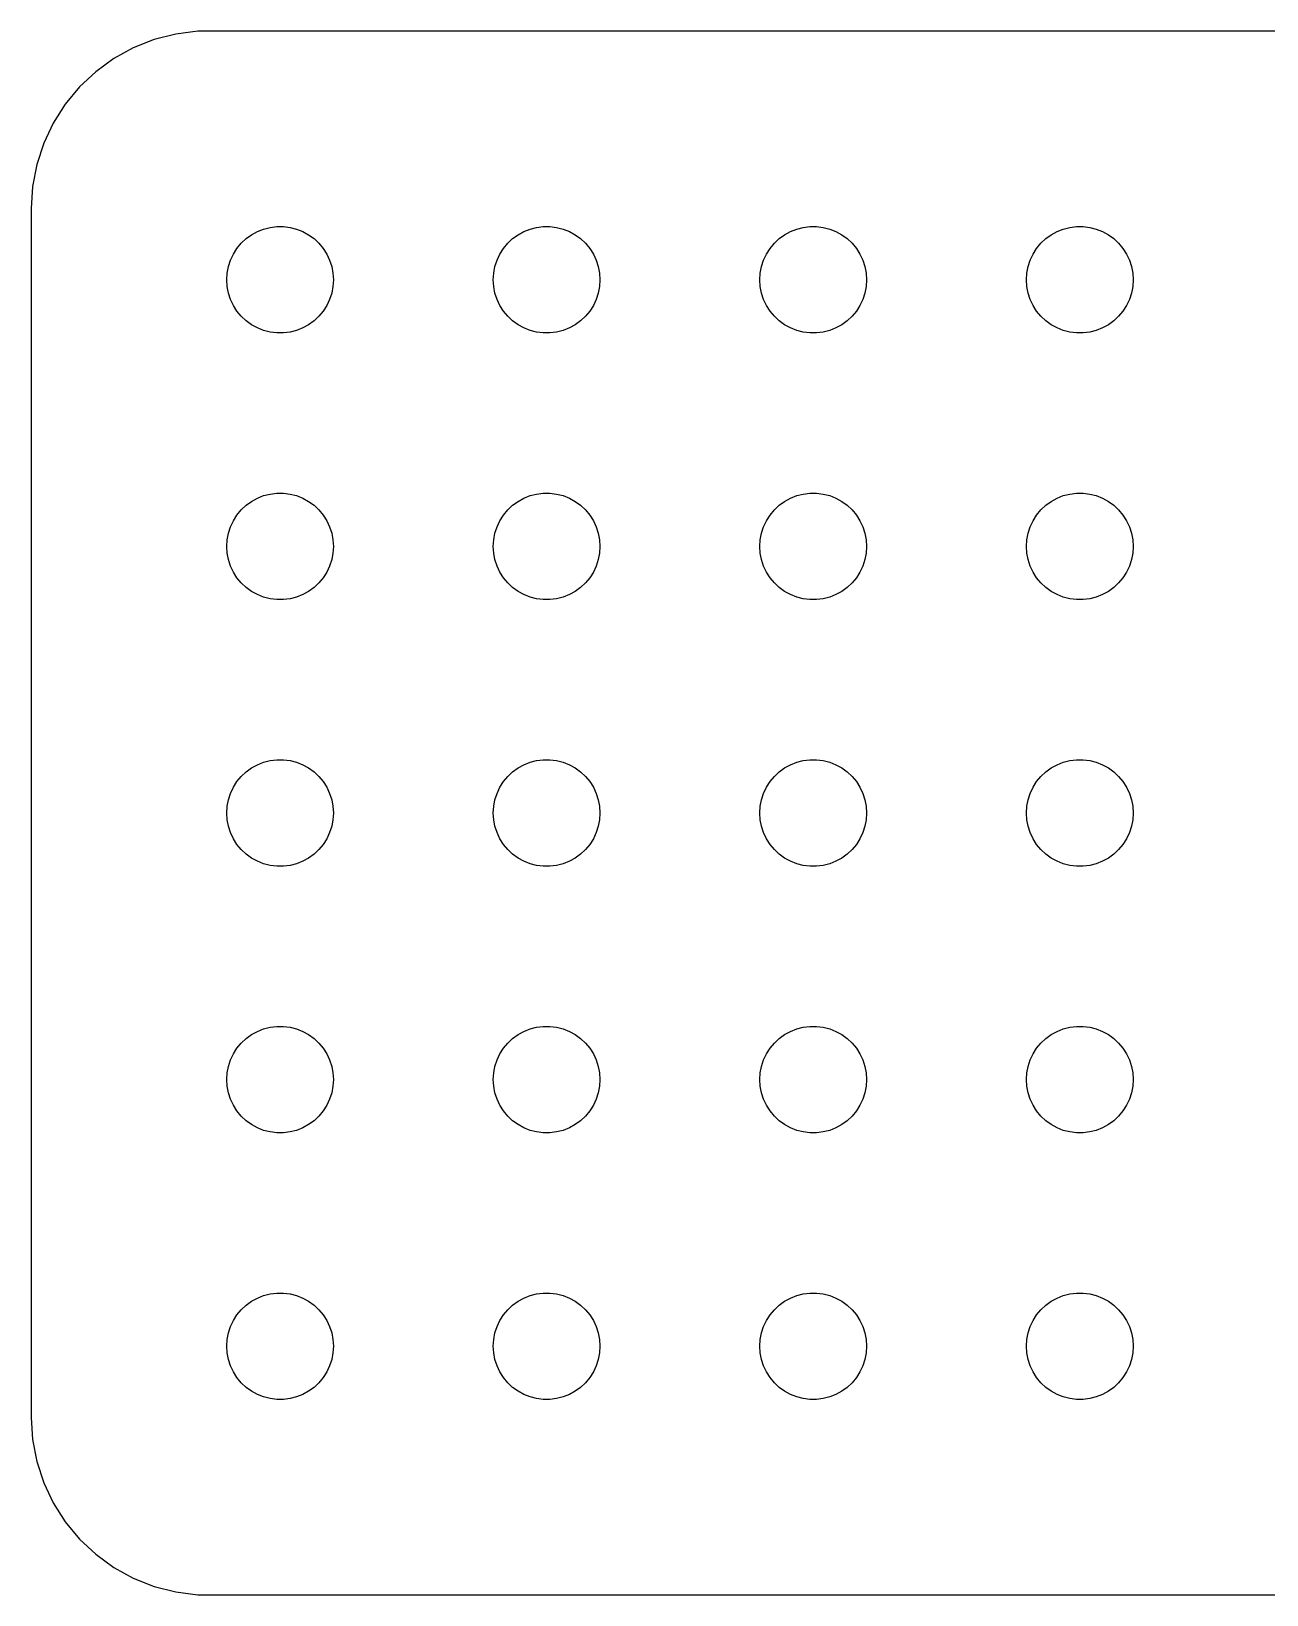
# Model space of a CAD drawing. Header units: metres. Extents: x -37 to 37, y 248 to 508.
# Drawn here: x -37 to -2.24, y 464.01 to 507.99 of the extents above; entities that cross this region are included whole.
import ezdxf

# ---------------------------------------------------------------- set-up
doc = ezdxf.new("R2010")
doc.units = ezdxf.units.M

msp = doc.modelspace()

# ---------------------------------------------------------------- linework, layer by layer
for p, q in [((-32.3139, 507.99), (-32.9369, 507.911)), ((32.3139, 507.99), (-32.3139, 507.99)), ((-33.5451, 507.755), (-34.1289, 507.524)), ((-32.9369, 507.911), (-33.5451, 507.755)), ((-34.6791, 507.222), (-35.1871, 506.853)), ((-34.1289, 507.524), (-34.6791, 507.222)), ((-35.1871, 506.853), (-35.6448, 506.423)), ((-35.6448, 506.423), (-36.0451, 505.939)), ((-36.0451, 505.939), (-36.3815, 505.409)), ((-36.3815, 505.409), (-36.6489, 504.841)), ((-36.6489, 504.841), (-36.8429, 504.243)), ((-36.8429, 504.243), (-36.9606, 503.627)), ((-36.9606, 503.627), (-37, 503)), ((-37, 503), (-37, 469)), ((-30.9561, 502.156), (-30.8037, 502.266)), ((-30.8037, 502.266), (-30.6387, 502.357)), ((-30.6387, 502.357), (-30.4635, 502.427)), ((-30.4635, 502.427), (-30.2811, 502.473)), ((-30.2811, 502.473), (-30.0942, 502.497)), ((-30.0942, 502.497), (-29.9058, 502.497)), ((-29.9058, 502.497), (-29.7189, 502.473)), ((-29.7189, 502.473), (-29.5365, 502.427)), ((-29.5365, 502.427), (-29.3613, 502.357)), ((-29.3613, 502.357), (-29.1963, 502.266)), ((-29.1963, 502.266), (-29.0439, 502.156)), ((-23.4561, 502.156), (-23.3037, 502.266)), ((-23.3037, 502.266), (-23.1387, 502.357)), ((-23.1387, 502.357), (-22.9635, 502.427)), ((-22.9635, 502.427), (-22.7811, 502.473)), ((-22.7811, 502.473), (-22.5942, 502.497)), ((-22.5942, 502.497), (-22.4058, 502.497)), ((-22.4058, 502.497), (-22.2189, 502.473)), ((-22.2189, 502.473), (-22.0365, 502.427)), ((-22.0365, 502.427), (-21.8613, 502.357)), ((-21.8613, 502.357), (-21.6963, 502.266)), ((-21.6963, 502.266), (-21.5439, 502.156)), ((-15.9561, 502.156), (-15.8037, 502.266)), ((-15.8037, 502.266), (-15.6387, 502.357)), ((-15.6387, 502.357), (-15.4635, 502.427)), ((-15.4635, 502.427), (-15.2811, 502.473)), ((-15.2811, 502.473), (-15.0942, 502.497)), ((-15.0942, 502.497), (-14.9058, 502.497)), ((-14.9058, 502.497), (-14.7189, 502.473)), ((-14.7189, 502.473), (-14.5365, 502.427)), ((-14.5365, 502.427), (-14.3613, 502.357)), ((-14.3613, 502.357), (-14.1963, 502.266)), ((-14.1963, 502.266), (-14.0439, 502.156)), ((-8.45613, 502.156), (-8.30373, 502.266)), ((-8.30373, 502.266), (-8.13866, 502.357)), ((-8.13866, 502.357), (-7.96352, 502.427)), ((-7.96352, 502.427), (-7.78107, 502.473)), ((-7.78107, 502.473), (-7.59418, 502.497)), ((-7.59418, 502.497), (-7.40581, 502.497)), ((-7.40581, 502.497), (-7.21892, 502.473)), ((-7.21892, 502.473), (-7.03647, 502.427)), ((-7.03647, 502.427), (-6.86133, 502.357)), ((-6.86133, 502.357), (-6.69626, 502.266)), ((-6.69626, 502.266), (-6.54385, 502.156)), ((-31.3145, 501.723), (-31.2135, 501.882)), ((-31.2135, 501.882), (-31.0934, 502.027)), ((-31.0934, 502.027), (-30.9561, 502.156)), ((-29.0439, 502.156), (-28.9065, 502.027)), ((-28.9065, 502.027), (-28.7865, 501.882)), ((-28.7865, 501.882), (-28.6855, 501.723)), ((-23.8145, 501.723), (-23.7135, 501.882)), ((-23.7135, 501.882), (-23.5934, 502.027)), ((-23.5934, 502.027), (-23.4561, 502.156)), ((-21.5439, 502.156), (-21.4065, 502.027)), ((-21.4065, 502.027), (-21.2865, 501.882)), ((-21.2865, 501.882), (-21.1855, 501.723)), ((-16.3145, 501.723), (-16.2135, 501.882)), ((-16.2135, 501.882), (-16.0934, 502.027)), ((-16.0934, 502.027), (-15.9561, 502.156)), ((-14.0439, 502.156), (-13.9065, 502.027)), ((-13.9065, 502.027), (-13.7865, 501.882)), ((-13.7865, 501.882), (-13.6855, 501.723)), ((-8.81445, 501.723), (-8.71352, 501.882)), ((-8.71352, 501.882), (-8.59344, 502.027)), ((-8.59344, 502.027), (-8.45613, 502.156)), ((-6.54385, 502.156), (-6.40654, 502.027)), ((-6.40654, 502.027), (-6.28647, 501.882)), ((-6.28647, 501.882), (-6.18553, 501.723)), ((-31.4882, 501.188), (-31.4529, 501.373)), ((-31.4529, 501.373), (-31.3947, 501.552)), ((-31.3947, 501.552), (-31.3145, 501.723)), ((-28.6855, 501.723), (-28.6053, 501.552)), ((-28.6053, 501.552), (-28.5471, 501.373)), ((-28.5471, 501.373), (-28.5118, 501.188)), ((-23.9882, 501.188), (-23.9529, 501.373)), ((-23.9529, 501.373), (-23.8947, 501.552)), ((-23.8947, 501.552), (-23.8145, 501.723)), ((-21.1855, 501.723), (-21.1053, 501.552)), ((-21.1053, 501.552), (-21.0471, 501.373)), ((-21.0471, 501.373), (-21.0118, 501.188)), ((-16.4882, 501.188), (-16.4529, 501.373)), ((-16.4529, 501.373), (-16.3947, 501.552)), ((-16.3947, 501.552), (-16.3145, 501.723)), ((-13.6855, 501.723), (-13.6053, 501.552)), ((-13.6053, 501.552), (-13.5471, 501.373)), ((-13.5471, 501.373), (-13.5118, 501.188)), ((-8.98816, 501.188), (-8.95287, 501.373)), ((-8.95287, 501.373), (-8.89465, 501.552)), ((-8.89465, 501.552), (-8.81445, 501.723)), ((-6.18553, 501.723), (-6.10533, 501.552)), ((-6.10533, 501.552), (-6.04712, 501.373)), ((-6.04712, 501.373), (-6.01183, 501.188)), ((-31.5, 501), (-31.4882, 501.188)), ((-31.4882, 500.812), (-31.5, 501)), ((-28.5118, 501.188), (-28.5, 501)), ((-28.5, 501), (-28.5118, 500.812)), ((-24, 501), (-23.9882, 501.188)), ((-23.9882, 500.812), (-24, 501)), ((-21.0118, 501.188), (-21, 501)), ((-21, 501), (-21.0118, 500.812)), ((-16.5, 501), (-16.4882, 501.188)), ((-16.4882, 500.812), (-16.5, 501)), ((-13.5118, 501.188), (-13.5, 501)), ((-13.5, 501), (-13.5118, 500.812)), ((-9, 501), (-8.98816, 501.188)), ((-8.98816, 500.812), (-9, 501)), ((-6.01183, 501.188), (-6, 501)), ((-6, 501), (-6.01183, 500.812)), ((-31.4529, 500.627), (-31.4882, 500.812)), ((-31.3947, 500.448), (-31.4529, 500.627)), ((-28.5471, 500.627), (-28.6053, 500.448)), ((-28.5118, 500.812), (-28.5471, 500.627)), ((-23.9529, 500.627), (-23.9882, 500.812)), ((-23.8947, 500.448), (-23.9529, 500.627)), ((-21.0471, 500.627), (-21.1053, 500.448)), ((-21.0118, 500.812), (-21.0471, 500.627)), ((-16.4529, 500.627), (-16.4882, 500.812)), ((-16.3947, 500.448), (-16.4529, 500.627)), ((-13.5471, 500.627), (-13.6053, 500.448)), ((-13.5118, 500.812), (-13.5471, 500.627)), ((-8.95287, 500.627), (-8.98816, 500.812)), ((-8.89465, 500.448), (-8.95287, 500.627)), ((-6.04712, 500.627), (-6.10533, 500.448)), ((-6.01183, 500.812), (-6.04712, 500.627)), ((-31.3145, 500.277), (-31.3947, 500.448)), ((-31.2135, 500.118), (-31.3145, 500.277)), ((-31.0934, 499.973), (-31.2135, 500.118)), ((-28.7865, 500.118), (-28.9065, 499.973)), ((-28.6855, 500.277), (-28.7865, 500.118)), ((-28.6053, 500.448), (-28.6855, 500.277)), ((-23.8145, 500.277), (-23.8947, 500.448)), ((-23.7135, 500.118), (-23.8145, 500.277)), ((-23.5934, 499.973), (-23.7135, 500.118)), ((-21.2865, 500.118), (-21.4065, 499.973)), ((-21.1855, 500.277), (-21.2865, 500.118)), ((-21.1053, 500.448), (-21.1855, 500.277)), ((-16.3145, 500.277), (-16.3947, 500.448)), ((-16.2135, 500.118), (-16.3145, 500.277)), ((-16.0934, 499.973), (-16.2135, 500.118)), ((-13.7865, 500.118), (-13.9065, 499.973)), ((-13.6855, 500.277), (-13.7865, 500.118)), ((-13.6053, 500.448), (-13.6855, 500.277)), ((-8.81445, 500.277), (-8.89465, 500.448)), ((-8.71352, 500.118), (-8.81445, 500.277)), ((-8.59344, 499.973), (-8.71352, 500.118)), ((-6.28647, 500.118), (-6.40654, 499.973)), ((-6.18553, 500.277), (-6.28647, 500.118)), ((-6.10533, 500.448), (-6.18553, 500.277)), ((-30.9561, 499.844), (-31.0934, 499.973)), ((-30.8037, 499.734), (-30.9561, 499.844)), ((-30.6387, 499.643), (-30.8037, 499.734)), ((-30.4635, 499.573), (-30.6387, 499.643)), ((-29.3613, 499.643), (-29.5365, 499.573)), ((-29.1963, 499.734), (-29.3613, 499.643)), ((-29.0439, 499.844), (-29.1963, 499.734)), ((-28.9065, 499.973), (-29.0439, 499.844)), ((-23.4561, 499.844), (-23.5934, 499.973)), ((-23.3037, 499.734), (-23.4561, 499.844)), ((-23.1387, 499.643), (-23.3037, 499.734)), ((-22.9635, 499.573), (-23.1387, 499.643)), ((-21.8613, 499.643), (-22.0365, 499.573)), ((-21.6963, 499.734), (-21.8613, 499.643)), ((-21.5439, 499.844), (-21.6963, 499.734)), ((-21.4065, 499.973), (-21.5439, 499.844)), ((-15.9561, 499.844), (-16.0934, 499.973)), ((-15.8037, 499.734), (-15.9561, 499.844)), ((-15.6387, 499.643), (-15.8037, 499.734)), ((-15.4635, 499.573), (-15.6387, 499.643)), ((-14.3613, 499.643), (-14.5365, 499.573)), ((-14.1963, 499.734), (-14.3613, 499.643)), ((-14.0439, 499.844), (-14.1963, 499.734)), ((-13.9065, 499.973), (-14.0439, 499.844)), ((-8.45613, 499.844), (-8.59344, 499.973)), ((-8.30373, 499.734), (-8.45613, 499.844)), ((-8.13866, 499.643), (-8.30373, 499.734)), ((-7.96352, 499.573), (-8.13866, 499.643)), ((-6.86133, 499.643), (-7.03647, 499.573)), ((-6.69626, 499.734), (-6.86133, 499.643)), ((-6.54385, 499.844), (-6.69626, 499.734)), ((-6.40654, 499.973), (-6.54385, 499.844)), ((-30.2811, 499.527), (-30.4635, 499.573)), ((-30.0942, 499.503), (-30.2811, 499.527)), ((-29.9058, 499.503), (-30.0942, 499.503)), ((-29.7189, 499.527), (-29.9058, 499.503)), ((-29.5365, 499.573), (-29.7189, 499.527)), ((-22.7811, 499.527), (-22.9635, 499.573)), ((-22.5942, 499.503), (-22.7811, 499.527)), ((-22.4058, 499.503), (-22.5942, 499.503)), ((-22.2189, 499.527), (-22.4058, 499.503)), ((-22.0365, 499.573), (-22.2189, 499.527)), ((-15.2811, 499.527), (-15.4635, 499.573)), ((-15.0942, 499.503), (-15.2811, 499.527)), ((-14.9058, 499.503), (-15.0942, 499.503)), ((-14.7189, 499.527), (-14.9058, 499.503)), ((-14.5365, 499.573), (-14.7189, 499.527)), ((-7.78107, 499.527), (-7.96352, 499.573)), ((-7.59418, 499.503), (-7.78107, 499.527)), ((-7.40581, 499.503), (-7.59418, 499.503)), ((-7.21892, 499.527), (-7.40581, 499.503)), ((-7.03647, 499.573), (-7.21892, 499.527)), ((-30.8037, 494.766), (-30.6387, 494.857)), ((-30.6387, 494.857), (-30.4635, 494.927)), ((-30.4635, 494.927), (-30.2811, 494.973)), ((-30.2811, 494.973), (-30.0942, 494.997)), ((-30.0942, 494.997), (-29.9058, 494.997)), ((-29.9058, 494.997), (-29.7189, 494.973)), ((-29.7189, 494.973), (-29.5365, 494.927)), ((-29.5365, 494.927), (-29.3613, 494.857)), ((-29.3613, 494.857), (-29.1963, 494.766)), ((-23.3037, 494.766), (-23.1387, 494.857)), ((-23.1387, 494.857), (-22.9635, 494.927)), ((-22.9635, 494.927), (-22.7811, 494.973)), ((-22.7811, 494.973), (-22.5942, 494.997)), ((-22.5942, 494.997), (-22.4058, 494.997)), ((-22.4058, 494.997), (-22.2189, 494.973)), ((-22.2189, 494.973), (-22.0365, 494.927)), ((-22.0365, 494.927), (-21.8613, 494.857)), ((-21.8613, 494.857), (-21.6963, 494.766)), ((-15.8037, 494.766), (-15.6387, 494.857)), ((-15.6387, 494.857), (-15.4635, 494.927)), ((-15.4635, 494.927), (-15.2811, 494.973)), ((-15.2811, 494.973), (-15.0942, 494.997)), ((-15.0942, 494.997), (-14.9058, 494.997)), ((-14.9058, 494.997), (-14.7189, 494.973)), ((-14.7189, 494.973), (-14.5365, 494.927)), ((-14.5365, 494.927), (-14.3613, 494.857)), ((-14.3613, 494.857), (-14.1963, 494.766)), ((-8.30373, 494.766), (-8.13866, 494.857)), ((-8.13866, 494.857), (-7.96352, 494.927)), ((-7.96352, 494.927), (-7.78107, 494.973)), ((-7.78107, 494.973), (-7.59418, 494.997)), ((-7.59418, 494.997), (-7.40581, 494.997)), ((-7.40581, 494.997), (-7.21892, 494.973)), ((-7.21892, 494.973), (-7.03647, 494.927)), ((-7.03647, 494.927), (-6.86133, 494.857)), ((-6.86133, 494.857), (-6.69626, 494.766)), ((-31.3145, 494.223), (-31.2135, 494.382)), ((-31.2135, 494.382), (-31.0934, 494.527)), ((-31.0934, 494.527), (-30.9561, 494.656)), ((-30.9561, 494.656), (-30.8037, 494.766)), ((-29.1963, 494.766), (-29.0439, 494.656)), ((-29.0439, 494.656), (-28.9065, 494.527)), ((-28.9065, 494.527), (-28.7865, 494.382)), ((-28.7865, 494.382), (-28.6855, 494.223)), ((-23.8145, 494.223), (-23.7135, 494.382)), ((-23.7135, 494.382), (-23.5934, 494.527)), ((-23.5934, 494.527), (-23.4561, 494.656)), ((-23.4561, 494.656), (-23.3037, 494.766)), ((-21.6963, 494.766), (-21.5439, 494.656)), ((-21.5439, 494.656), (-21.4065, 494.527)), ((-21.4065, 494.527), (-21.2865, 494.382)), ((-21.2865, 494.382), (-21.1855, 494.223)), ((-16.3145, 494.223), (-16.2135, 494.382)), ((-16.2135, 494.382), (-16.0934, 494.527)), ((-16.0934, 494.527), (-15.9561, 494.656)), ((-15.9561, 494.656), (-15.8037, 494.766)), ((-14.1963, 494.766), (-14.0439, 494.656)), ((-14.0439, 494.656), (-13.9065, 494.527)), ((-13.9065, 494.527), (-13.7865, 494.382)), ((-13.7865, 494.382), (-13.6855, 494.223)), ((-8.81445, 494.223), (-8.71352, 494.382)), ((-8.71352, 494.382), (-8.59344, 494.527)), ((-8.59344, 494.527), (-8.45613, 494.656)), ((-8.45613, 494.656), (-8.30373, 494.766)), ((-6.69626, 494.766), (-6.54385, 494.656)), ((-6.54385, 494.656), (-6.40654, 494.527)), ((-6.40654, 494.527), (-6.28647, 494.382)), ((-6.28647, 494.382), (-6.18553, 494.223)), ((-31.4529, 493.873), (-31.3947, 494.052)), ((-31.3947, 494.052), (-31.3145, 494.223)), ((-28.6855, 494.223), (-28.6053, 494.052)), ((-28.6053, 494.052), (-28.5471, 493.873)), ((-23.9529, 493.873), (-23.8947, 494.052)), ((-23.8947, 494.052), (-23.8145, 494.223)), ((-21.1855, 494.223), (-21.1053, 494.052)), ((-21.1053, 494.052), (-21.0471, 493.873)), ((-16.4529, 493.873), (-16.3947, 494.052)), ((-16.3947, 494.052), (-16.3145, 494.223)), ((-13.6855, 494.223), (-13.6053, 494.052)), ((-13.6053, 494.052), (-13.5471, 493.873)), ((-8.95287, 493.873), (-8.89465, 494.052)), ((-8.89465, 494.052), (-8.81445, 494.223)), ((-6.18553, 494.223), (-6.10533, 494.052)), ((-6.10533, 494.052), (-6.04712, 493.873)), ((-31.5, 493.5), (-31.4882, 493.688)), ((-31.4882, 493.312), (-31.5, 493.5)), ((-31.4882, 493.688), (-31.4529, 493.873)), ((-28.5471, 493.873), (-28.5118, 493.688)), ((-28.5118, 493.688), (-28.5, 493.5)), ((-28.5, 493.5), (-28.5118, 493.312)), ((-24, 493.5), (-23.9882, 493.688)), ((-23.9882, 493.312), (-24, 493.5)), ((-23.9882, 493.688), (-23.9529, 493.873)), ((-21.0471, 493.873), (-21.0118, 493.688)), ((-21.0118, 493.688), (-21, 493.5)), ((-21, 493.5), (-21.0118, 493.312)), ((-16.5, 493.5), (-16.4882, 493.688)), ((-16.4882, 493.312), (-16.5, 493.5)), ((-16.4882, 493.688), (-16.4529, 493.873)), ((-13.5471, 493.873), (-13.5118, 493.688)), ((-13.5118, 493.688), (-13.5, 493.5)), ((-13.5, 493.5), (-13.5118, 493.312)), ((-9, 493.5), (-8.98816, 493.688)), ((-8.98816, 493.312), (-9, 493.5)), ((-8.98816, 493.688), (-8.95287, 493.873)), ((-6.04712, 493.873), (-6.01183, 493.688)), ((-6.01183, 493.688), (-6, 493.5)), ((-6, 493.5), (-6.01183, 493.312)), ((-31.4529, 493.127), (-31.4882, 493.312)), ((-31.3947, 492.948), (-31.4529, 493.127)), ((-28.5471, 493.127), (-28.6053, 492.948)), ((-28.5118, 493.312), (-28.5471, 493.127)), ((-23.9529, 493.127), (-23.9882, 493.312)), ((-23.8947, 492.948), (-23.9529, 493.127)), ((-21.0471, 493.127), (-21.1053, 492.948)), ((-21.0118, 493.312), (-21.0471, 493.127)), ((-16.4529, 493.127), (-16.4882, 493.312)), ((-16.3947, 492.948), (-16.4529, 493.127)), ((-13.5471, 493.127), (-13.6053, 492.948)), ((-13.5118, 493.312), (-13.5471, 493.127)), ((-8.95287, 493.127), (-8.98816, 493.312)), ((-8.89465, 492.948), (-8.95287, 493.127)), ((-6.04712, 493.127), (-6.10533, 492.948)), ((-6.01183, 493.312), (-6.04712, 493.127)), ((-31.3145, 492.777), (-31.3947, 492.948)), ((-31.2135, 492.618), (-31.3145, 492.777)), ((-31.0934, 492.473), (-31.2135, 492.618)), ((-28.7865, 492.618), (-28.9065, 492.473)), ((-28.6855, 492.777), (-28.7865, 492.618)), ((-28.6053, 492.948), (-28.6855, 492.777)), ((-23.8145, 492.777), (-23.8947, 492.948)), ((-23.7135, 492.618), (-23.8145, 492.777)), ((-23.5934, 492.473), (-23.7135, 492.618)), ((-21.2865, 492.618), (-21.4065, 492.473)), ((-21.1855, 492.777), (-21.2865, 492.618)), ((-21.1053, 492.948), (-21.1855, 492.777)), ((-16.3145, 492.777), (-16.3947, 492.948)), ((-16.2135, 492.618), (-16.3145, 492.777)), ((-16.0934, 492.473), (-16.2135, 492.618)), ((-13.7865, 492.618), (-13.9065, 492.473)), ((-13.6855, 492.777), (-13.7865, 492.618)), ((-13.6053, 492.948), (-13.6855, 492.777)), ((-8.81445, 492.777), (-8.89465, 492.948)), ((-8.71352, 492.618), (-8.81445, 492.777)), ((-8.59344, 492.473), (-8.71352, 492.618)), ((-6.28647, 492.618), (-6.40654, 492.473)), ((-6.18553, 492.777), (-6.28647, 492.618)), ((-6.10533, 492.948), (-6.18553, 492.777)), ((-30.9561, 492.344), (-31.0934, 492.473)), ((-30.8037, 492.234), (-30.9561, 492.344)), ((-30.6387, 492.143), (-30.8037, 492.234)), ((-30.4635, 492.073), (-30.6387, 492.143)), ((-29.3613, 492.143), (-29.5365, 492.073)), ((-29.1963, 492.234), (-29.3613, 492.143)), ((-29.0439, 492.344), (-29.1963, 492.234)), ((-28.9065, 492.473), (-29.0439, 492.344)), ((-23.4561, 492.344), (-23.5934, 492.473)), ((-23.3037, 492.234), (-23.4561, 492.344)), ((-23.1387, 492.143), (-23.3037, 492.234)), ((-22.9635, 492.073), (-23.1387, 492.143)), ((-21.8613, 492.143), (-22.0365, 492.073)), ((-21.6963, 492.234), (-21.8613, 492.143)), ((-21.5439, 492.344), (-21.6963, 492.234)), ((-21.4065, 492.473), (-21.5439, 492.344)), ((-15.9561, 492.344), (-16.0934, 492.473)), ((-15.8037, 492.234), (-15.9561, 492.344)), ((-15.6387, 492.143), (-15.8037, 492.234)), ((-15.4635, 492.073), (-15.6387, 492.143)), ((-14.3613, 492.143), (-14.5365, 492.073)), ((-14.1963, 492.234), (-14.3613, 492.143)), ((-14.0439, 492.344), (-14.1963, 492.234)), ((-13.9065, 492.473), (-14.0439, 492.344)), ((-8.45613, 492.344), (-8.59344, 492.473)), ((-8.30373, 492.234), (-8.45613, 492.344)), ((-8.13866, 492.143), (-8.30373, 492.234)), ((-7.96352, 492.073), (-8.13866, 492.143)), ((-6.86133, 492.143), (-7.03647, 492.073)), ((-6.69626, 492.234), (-6.86133, 492.143)), ((-6.54385, 492.344), (-6.69626, 492.234)), ((-6.40654, 492.473), (-6.54385, 492.344)), ((-30.2811, 492.027), (-30.4635, 492.073)), ((-30.0942, 492.003), (-30.2811, 492.027)), ((-29.9058, 492.003), (-30.0942, 492.003)), ((-29.7189, 492.027), (-29.9058, 492.003)), ((-29.5365, 492.073), (-29.7189, 492.027)), ((-22.7811, 492.027), (-22.9635, 492.073)), ((-22.5942, 492.003), (-22.7811, 492.027)), ((-22.4058, 492.003), (-22.5942, 492.003)), ((-22.2189, 492.027), (-22.4058, 492.003)), ((-22.0365, 492.073), (-22.2189, 492.027)), ((-15.2811, 492.027), (-15.4635, 492.073)), ((-15.0942, 492.003), (-15.2811, 492.027)), ((-14.9058, 492.003), (-15.0942, 492.003)), ((-14.7189, 492.027), (-14.9058, 492.003)), ((-14.5365, 492.073), (-14.7189, 492.027)), ((-7.78107, 492.027), (-7.96352, 492.073)), ((-7.59418, 492.003), (-7.78107, 492.027)), ((-7.40581, 492.003), (-7.59418, 492.003)), ((-7.21892, 492.027), (-7.40581, 492.003)), ((-7.03647, 492.073), (-7.21892, 492.027)), ((-30.8037, 487.266), (-30.6387, 487.357)), ((-30.6387, 487.357), (-30.4635, 487.427)), ((-30.4635, 487.427), (-30.2811, 487.473)), ((-30.2811, 487.473), (-30.0942, 487.497)), ((-30.0942, 487.497), (-29.9058, 487.497)), ((-29.9058, 487.497), (-29.7189, 487.473)), ((-29.7189, 487.473), (-29.5365, 487.427)), ((-29.5365, 487.427), (-29.3613, 487.357)), ((-29.3613, 487.357), (-29.1963, 487.266)), ((-23.3037, 487.266), (-23.1387, 487.357)), ((-23.1387, 487.357), (-22.9635, 487.427)), ((-22.9635, 487.427), (-22.7811, 487.473)), ((-22.7811, 487.473), (-22.5942, 487.497)), ((-22.5942, 487.497), (-22.4058, 487.497)), ((-22.4058, 487.497), (-22.2189, 487.473)), ((-22.2189, 487.473), (-22.0365, 487.427)), ((-22.0365, 487.427), (-21.8613, 487.357)), ((-21.8613, 487.357), (-21.6963, 487.266)), ((-15.8037, 487.266), (-15.6387, 487.357)), ((-15.6387, 487.357), (-15.4635, 487.427)), ((-15.4635, 487.427), (-15.2811, 487.473)), ((-15.2811, 487.473), (-15.0942, 487.497)), ((-15.0942, 487.497), (-14.9058, 487.497)), ((-14.9058, 487.497), (-14.7189, 487.473)), ((-14.7189, 487.473), (-14.5365, 487.427)), ((-14.5365, 487.427), (-14.3613, 487.357)), ((-14.3613, 487.357), (-14.1963, 487.266)), ((-8.30373, 487.266), (-8.13866, 487.357)), ((-8.13866, 487.357), (-7.96352, 487.427)), ((-7.96352, 487.427), (-7.78107, 487.473)), ((-7.78107, 487.473), (-7.59418, 487.497)), ((-7.59418, 487.497), (-7.40581, 487.497)), ((-7.40581, 487.497), (-7.21892, 487.473)), ((-7.21892, 487.473), (-7.03647, 487.427)), ((-7.03647, 487.427), (-6.86133, 487.357)), ((-6.86133, 487.357), (-6.69626, 487.266)), ((-31.3145, 486.723), (-31.2135, 486.882)), ((-31.2135, 486.882), (-31.0934, 487.027)), ((-31.0934, 487.027), (-30.9561, 487.156)), ((-30.9561, 487.156), (-30.8037, 487.266)), ((-29.1963, 487.266), (-29.0439, 487.156)), ((-29.0439, 487.156), (-28.9065, 487.027)), ((-28.9065, 487.027), (-28.7865, 486.882)), ((-28.7865, 486.882), (-28.6855, 486.723)), ((-23.8145, 486.723), (-23.7135, 486.882)), ((-23.7135, 486.882), (-23.5934, 487.027)), ((-23.5934, 487.027), (-23.4561, 487.156)), ((-23.4561, 487.156), (-23.3037, 487.266)), ((-21.6963, 487.266), (-21.5439, 487.156)), ((-21.5439, 487.156), (-21.4065, 487.027)), ((-21.4065, 487.027), (-21.2865, 486.882)), ((-21.2865, 486.882), (-21.1855, 486.723)), ((-16.3145, 486.723), (-16.2135, 486.882)), ((-16.2135, 486.882), (-16.0934, 487.027)), ((-16.0934, 487.027), (-15.9561, 487.156)), ((-15.9561, 487.156), (-15.8037, 487.266)), ((-14.1963, 487.266), (-14.0439, 487.156)), ((-14.0439, 487.156), (-13.9065, 487.027)), ((-13.9065, 487.027), (-13.7865, 486.882)), ((-13.7865, 486.882), (-13.6855, 486.723)), ((-8.81445, 486.723), (-8.71352, 486.882)), ((-8.71352, 486.882), (-8.59344, 487.027)), ((-8.59344, 487.027), (-8.45613, 487.156)), ((-8.45613, 487.156), (-8.30373, 487.266)), ((-6.69626, 487.266), (-6.54385, 487.156)), ((-6.54385, 487.156), (-6.40654, 487.027)), ((-6.40654, 487.027), (-6.28647, 486.882)), ((-6.28647, 486.882), (-6.18553, 486.723)), ((-31.4529, 486.373), (-31.3947, 486.552)), ((-31.3947, 486.552), (-31.3145, 486.723)), ((-28.6855, 486.723), (-28.6053, 486.552)), ((-28.6053, 486.552), (-28.5471, 486.373)), ((-23.9529, 486.373), (-23.8947, 486.552)), ((-23.8947, 486.552), (-23.8145, 486.723)), ((-21.1855, 486.723), (-21.1053, 486.552)), ((-21.1053, 486.552), (-21.0471, 486.373)), ((-16.4529, 486.373), (-16.3947, 486.552)), ((-16.3947, 486.552), (-16.3145, 486.723)), ((-13.6855, 486.723), (-13.6053, 486.552)), ((-13.6053, 486.552), (-13.5471, 486.373)), ((-8.95287, 486.373), (-8.89465, 486.552)), ((-8.89465, 486.552), (-8.81445, 486.723)), ((-6.18553, 486.723), (-6.10533, 486.552)), ((-6.10533, 486.552), (-6.04712, 486.373)), ((-31.5, 486), (-31.4882, 486.188)), ((-31.4882, 485.812), (-31.5, 486)), ((-31.4882, 486.188), (-31.4529, 486.373)), ((-28.5471, 486.373), (-28.5118, 486.188)), ((-28.5118, 486.188), (-28.5, 486)), ((-28.5, 486), (-28.5118, 485.812)), ((-24, 486), (-23.9882, 486.188)), ((-23.9882, 485.812), (-24, 486)), ((-23.9882, 486.188), (-23.9529, 486.373)), ((-21.0471, 486.373), (-21.0118, 486.188)), ((-21.0118, 486.188), (-21, 486)), ((-21, 486), (-21.0118, 485.812)), ((-16.5, 486), (-16.4882, 486.188)), ((-16.4882, 485.812), (-16.5, 486)), ((-16.4882, 486.188), (-16.4529, 486.373)), ((-13.5471, 486.373), (-13.5118, 486.188)), ((-13.5118, 486.188), (-13.5, 486)), ((-13.5, 486), (-13.5118, 485.812)), ((-9, 486), (-8.98816, 486.188)), ((-8.98816, 485.812), (-9, 486)), ((-8.98816, 486.188), (-8.95287, 486.373)), ((-6.04712, 486.373), (-6.01183, 486.188)), ((-6.01183, 486.188), (-6, 486)), ((-6, 486), (-6.01183, 485.812)), ((-31.4529, 485.627), (-31.4882, 485.812)), ((-31.3947, 485.448), (-31.4529, 485.627)), ((-28.5471, 485.627), (-28.6053, 485.448)), ((-28.5118, 485.812), (-28.5471, 485.627)), ((-23.9529, 485.627), (-23.9882, 485.812)), ((-23.8947, 485.448), (-23.9529, 485.627)), ((-21.0471, 485.627), (-21.1053, 485.448)), ((-21.0118, 485.812), (-21.0471, 485.627)), ((-16.4529, 485.627), (-16.4882, 485.812)), ((-16.3947, 485.448), (-16.4529, 485.627)), ((-13.5471, 485.627), (-13.6053, 485.448)), ((-13.5118, 485.812), (-13.5471, 485.627)), ((-8.95287, 485.627), (-8.98816, 485.812)), ((-8.89465, 485.448), (-8.95287, 485.627)), ((-6.04712, 485.627), (-6.10533, 485.448)), ((-6.01183, 485.812), (-6.04712, 485.627)), ((-31.3145, 485.277), (-31.3947, 485.448)), ((-31.2135, 485.118), (-31.3145, 485.277)), ((-31.0934, 484.973), (-31.2135, 485.118)), ((-28.7865, 485.118), (-28.9065, 484.973)), ((-28.6855, 485.277), (-28.7865, 485.118)), ((-28.6053, 485.448), (-28.6855, 485.277)), ((-23.8145, 485.277), (-23.8947, 485.448)), ((-23.7135, 485.118), (-23.8145, 485.277)), ((-23.5934, 484.973), (-23.7135, 485.118)), ((-21.2865, 485.118), (-21.4065, 484.973)), ((-21.1855, 485.277), (-21.2865, 485.118)), ((-21.1053, 485.448), (-21.1855, 485.277)), ((-16.3145, 485.277), (-16.3947, 485.448)), ((-16.2135, 485.118), (-16.3145, 485.277)), ((-16.0934, 484.973), (-16.2135, 485.118)), ((-13.7865, 485.118), (-13.9065, 484.973)), ((-13.6855, 485.277), (-13.7865, 485.118)), ((-13.6053, 485.448), (-13.6855, 485.277)), ((-8.81445, 485.277), (-8.89465, 485.448)), ((-8.71352, 485.118), (-8.81445, 485.277)), ((-8.59344, 484.973), (-8.71352, 485.118)), ((-6.28647, 485.118), (-6.40654, 484.973)), ((-6.18553, 485.277), (-6.28647, 485.118)), ((-6.10533, 485.448), (-6.18553, 485.277)), ((-30.9561, 484.844), (-31.0934, 484.973)), ((-30.8037, 484.734), (-30.9561, 484.844)), ((-30.6387, 484.643), (-30.8037, 484.734)), ((-29.1963, 484.734), (-29.3613, 484.643)), ((-29.0439, 484.844), (-29.1963, 484.734)), ((-28.9065, 484.973), (-29.0439, 484.844)), ((-23.4561, 484.844), (-23.5934, 484.973)), ((-23.3037, 484.734), (-23.4561, 484.844)), ((-23.1387, 484.643), (-23.3037, 484.734)), ((-21.6963, 484.734), (-21.8613, 484.643)), ((-21.5439, 484.844), (-21.6963, 484.734)), ((-21.4065, 484.973), (-21.5439, 484.844)), ((-15.9561, 484.844), (-16.0934, 484.973)), ((-15.8037, 484.734), (-15.9561, 484.844)), ((-15.6387, 484.643), (-15.8037, 484.734)), ((-14.1963, 484.734), (-14.3613, 484.643)), ((-14.0439, 484.844), (-14.1963, 484.734)), ((-13.9065, 484.973), (-14.0439, 484.844)), ((-8.45613, 484.844), (-8.59344, 484.973)), ((-8.30373, 484.734), (-8.45613, 484.844)), ((-8.13866, 484.643), (-8.30373, 484.734)), ((-6.69626, 484.734), (-6.86133, 484.643)), ((-6.54385, 484.844), (-6.69626, 484.734)), ((-6.40654, 484.973), (-6.54385, 484.844)), ((-30.4635, 484.573), (-30.6387, 484.643)), ((-30.2811, 484.527), (-30.4635, 484.573)), ((-30.0942, 484.503), (-30.2811, 484.527)), ((-29.9058, 484.503), (-30.0942, 484.503)), ((-29.7189, 484.527), (-29.9058, 484.503)), ((-29.5365, 484.573), (-29.7189, 484.527)), ((-29.3613, 484.643), (-29.5365, 484.573)), ((-22.9635, 484.573), (-23.1387, 484.643)), ((-22.7811, 484.527), (-22.9635, 484.573)), ((-22.5942, 484.503), (-22.7811, 484.527)), ((-22.4058, 484.503), (-22.5942, 484.503)), ((-22.2189, 484.527), (-22.4058, 484.503)), ((-22.0365, 484.573), (-22.2189, 484.527)), ((-21.8613, 484.643), (-22.0365, 484.573)), ((-15.4635, 484.573), (-15.6387, 484.643)), ((-15.2811, 484.527), (-15.4635, 484.573)), ((-15.0942, 484.503), (-15.2811, 484.527)), ((-14.9058, 484.503), (-15.0942, 484.503)), ((-14.7189, 484.527), (-14.9058, 484.503)), ((-14.5365, 484.573), (-14.7189, 484.527)), ((-14.3613, 484.643), (-14.5365, 484.573)), ((-7.96352, 484.573), (-8.13866, 484.643)), ((-7.78107, 484.527), (-7.96352, 484.573)), ((-7.59418, 484.503), (-7.78107, 484.527)), ((-7.40581, 484.503), (-7.59418, 484.503)), ((-7.21892, 484.527), (-7.40581, 484.503)), ((-7.03647, 484.573), (-7.21892, 484.527)), ((-6.86133, 484.643), (-7.03647, 484.573)), ((-30.8037, 479.766), (-30.6387, 479.857)), ((-30.6387, 479.857), (-30.4635, 479.927)), ((-30.4635, 479.927), (-30.2811, 479.973)), ((-30.2811, 479.973), (-30.0942, 479.997)), ((-30.0942, 479.997), (-29.9058, 479.997)), ((-29.9058, 479.997), (-29.7189, 479.973)), ((-29.7189, 479.973), (-29.5365, 479.927)), ((-29.5365, 479.927), (-29.3613, 479.857)), ((-29.3613, 479.857), (-29.1963, 479.766)), ((-23.3037, 479.766), (-23.1387, 479.857)), ((-23.1387, 479.857), (-22.9635, 479.927)), ((-22.9635, 479.927), (-22.7811, 479.973)), ((-22.7811, 479.973), (-22.5942, 479.997)), ((-22.5942, 479.997), (-22.4058, 479.997)), ((-22.4058, 479.997), (-22.2189, 479.973)), ((-22.2189, 479.973), (-22.0365, 479.927)), ((-22.0365, 479.927), (-21.8613, 479.857)), ((-21.8613, 479.857), (-21.6963, 479.766)), ((-15.8037, 479.766), (-15.6387, 479.857)), ((-15.6387, 479.857), (-15.4635, 479.927)), ((-15.4635, 479.927), (-15.2811, 479.973)), ((-15.2811, 479.973), (-15.0942, 479.997)), ((-15.0942, 479.997), (-14.9058, 479.997)), ((-14.9058, 479.997), (-14.7189, 479.973)), ((-14.7189, 479.973), (-14.5365, 479.927)), ((-14.5365, 479.927), (-14.3613, 479.857)), ((-14.3613, 479.857), (-14.1963, 479.766)), ((-8.30373, 479.766), (-8.13866, 479.857)), ((-8.13866, 479.857), (-7.96352, 479.927)), ((-7.96352, 479.927), (-7.78107, 479.973)), ((-7.78107, 479.973), (-7.59418, 479.997)), ((-7.59418, 479.997), (-7.40581, 479.997)), ((-7.40581, 479.997), (-7.21892, 479.973)), ((-7.21892, 479.973), (-7.03647, 479.927)), ((-7.03647, 479.927), (-6.86133, 479.857)), ((-6.86133, 479.857), (-6.69626, 479.766)), ((-31.2135, 479.382), (-31.0934, 479.527)), ((-31.0934, 479.527), (-30.9561, 479.656)), ((-30.9561, 479.656), (-30.8037, 479.766)), ((-29.1963, 479.766), (-29.0439, 479.656)), ((-29.0439, 479.656), (-28.9065, 479.527)), ((-28.9065, 479.527), (-28.7865, 479.382)), ((-23.7135, 479.382), (-23.5934, 479.527)), ((-23.5934, 479.527), (-23.4561, 479.656)), ((-23.4561, 479.656), (-23.3037, 479.766)), ((-21.6963, 479.766), (-21.5439, 479.656)), ((-21.5439, 479.656), (-21.4065, 479.527)), ((-21.4065, 479.527), (-21.2865, 479.382)), ((-16.2135, 479.382), (-16.0934, 479.527)), ((-16.0934, 479.527), (-15.9561, 479.656)), ((-15.9561, 479.656), (-15.8037, 479.766)), ((-14.1963, 479.766), (-14.0439, 479.656)), ((-14.0439, 479.656), (-13.9065, 479.527)), ((-13.9065, 479.527), (-13.7865, 479.382)), ((-8.71352, 479.382), (-8.59344, 479.527)), ((-8.59344, 479.527), (-8.45613, 479.656)), ((-8.45613, 479.656), (-8.30373, 479.766)), ((-6.69626, 479.766), (-6.54385, 479.656)), ((-6.54385, 479.656), (-6.40654, 479.527)), ((-6.40654, 479.527), (-6.28647, 479.382)), ((-31.4529, 478.873), (-31.3947, 479.052)), ((-31.3947, 479.052), (-31.3145, 479.223)), ((-31.3145, 479.223), (-31.2135, 479.382)), ((-28.7865, 479.382), (-28.6855, 479.223)), ((-28.6855, 479.223), (-28.6053, 479.052)), ((-28.6053, 479.052), (-28.5471, 478.873)), ((-23.9529, 478.873), (-23.8947, 479.052)), ((-23.8947, 479.052), (-23.8145, 479.223)), ((-23.8145, 479.223), (-23.7135, 479.382)), ((-21.2865, 479.382), (-21.1855, 479.223)), ((-21.1855, 479.223), (-21.1053, 479.052)), ((-21.1053, 479.052), (-21.0471, 478.873)), ((-16.4529, 478.873), (-16.3947, 479.052)), ((-16.3947, 479.052), (-16.3145, 479.223)), ((-16.3145, 479.223), (-16.2135, 479.382)), ((-13.7865, 479.382), (-13.6855, 479.223)), ((-13.6855, 479.223), (-13.6053, 479.052)), ((-13.6053, 479.052), (-13.5471, 478.873)), ((-8.95287, 478.873), (-8.89465, 479.052)), ((-8.89465, 479.052), (-8.81445, 479.223)), ((-8.81445, 479.223), (-8.71352, 479.382)), ((-6.28647, 479.382), (-6.18553, 479.223)), ((-6.18553, 479.223), (-6.10533, 479.052)), ((-6.10533, 479.052), (-6.04712, 478.873)), ((-31.5, 478.5), (-31.4882, 478.688)), ((-31.4882, 478.688), (-31.4529, 478.873)), ((-28.5471, 478.873), (-28.5118, 478.688)), ((-28.5118, 478.688), (-28.5, 478.5)), ((-24, 478.5), (-23.9882, 478.688)), ((-23.9882, 478.688), (-23.9529, 478.873)), ((-21.0471, 478.873), (-21.0118, 478.688)), ((-21.0118, 478.688), (-21, 478.5)), ((-16.5, 478.5), (-16.4882, 478.688)), ((-16.4882, 478.688), (-16.4529, 478.873)), ((-13.5471, 478.873), (-13.5118, 478.688)), ((-13.5118, 478.688), (-13.5, 478.5)), ((-9, 478.5), (-8.98816, 478.688)), ((-8.98816, 478.688), (-8.95287, 478.873)), ((-6.04712, 478.873), (-6.01183, 478.688)), ((-6.01183, 478.688), (-6, 478.5)), ((-31.4882, 478.312), (-31.5, 478.5)), ((-31.4529, 478.127), (-31.4882, 478.312)), ((-31.3947, 477.948), (-31.4529, 478.127)), ((-28.5471, 478.127), (-28.6053, 477.948)), ((-28.5118, 478.312), (-28.5471, 478.127)), ((-28.5, 478.5), (-28.5118, 478.312)), ((-23.9882, 478.312), (-24, 478.5)), ((-23.9529, 478.127), (-23.9882, 478.312)), ((-23.8947, 477.948), (-23.9529, 478.127)), ((-21.0471, 478.127), (-21.1053, 477.948)), ((-21.0118, 478.312), (-21.0471, 478.127)), ((-21, 478.5), (-21.0118, 478.312)), ((-16.4882, 478.312), (-16.5, 478.5)), ((-16.4529, 478.127), (-16.4882, 478.312)), ((-16.3947, 477.948), (-16.4529, 478.127)), ((-13.5471, 478.127), (-13.6053, 477.948)), ((-13.5118, 478.312), (-13.5471, 478.127)), ((-13.5, 478.5), (-13.5118, 478.312)), ((-8.98816, 478.312), (-9, 478.5)), ((-8.95287, 478.127), (-8.98816, 478.312)), ((-8.89465, 477.948), (-8.95287, 478.127)), ((-6.04712, 478.127), (-6.10533, 477.948)), ((-6.01183, 478.312), (-6.04712, 478.127)), ((-6, 478.5), (-6.01183, 478.312)), ((-31.3145, 477.777), (-31.3947, 477.948)), ((-31.2135, 477.618), (-31.3145, 477.777)), ((-28.6855, 477.777), (-28.7865, 477.618)), ((-28.6053, 477.948), (-28.6855, 477.777)), ((-23.8145, 477.777), (-23.8947, 477.948)), ((-23.7135, 477.618), (-23.8145, 477.777)), ((-21.1855, 477.777), (-21.2865, 477.618)), ((-21.1053, 477.948), (-21.1855, 477.777)), ((-16.3145, 477.777), (-16.3947, 477.948)), ((-16.2135, 477.618), (-16.3145, 477.777)), ((-13.6855, 477.777), (-13.7865, 477.618)), ((-13.6053, 477.948), (-13.6855, 477.777)), ((-8.81445, 477.777), (-8.89465, 477.948)), ((-8.71352, 477.618), (-8.81445, 477.777)), ((-6.18553, 477.777), (-6.28647, 477.618)), ((-6.10533, 477.948), (-6.18553, 477.777)), ((-31.0934, 477.473), (-31.2135, 477.618)), ((-30.9561, 477.344), (-31.0934, 477.473)), ((-30.8037, 477.234), (-30.9561, 477.344)), ((-30.6387, 477.143), (-30.8037, 477.234)), ((-29.1963, 477.234), (-29.3613, 477.143)), ((-29.0439, 477.344), (-29.1963, 477.234)), ((-28.9065, 477.473), (-29.0439, 477.344)), ((-28.7865, 477.618), (-28.9065, 477.473)), ((-23.5934, 477.473), (-23.7135, 477.618)), ((-23.4561, 477.344), (-23.5934, 477.473)), ((-23.3037, 477.234), (-23.4561, 477.344)), ((-23.1387, 477.143), (-23.3037, 477.234)), ((-21.6963, 477.234), (-21.8613, 477.143)), ((-21.5439, 477.344), (-21.6963, 477.234)), ((-21.4065, 477.473), (-21.5439, 477.344)), ((-21.2865, 477.618), (-21.4065, 477.473)), ((-16.0934, 477.473), (-16.2135, 477.618)), ((-15.9561, 477.344), (-16.0934, 477.473)), ((-15.8037, 477.234), (-15.9561, 477.344)), ((-15.6387, 477.143), (-15.8037, 477.234)), ((-14.1963, 477.234), (-14.3613, 477.143)), ((-14.0439, 477.344), (-14.1963, 477.234)), ((-13.9065, 477.473), (-14.0439, 477.344)), ((-13.7865, 477.618), (-13.9065, 477.473)), ((-8.59344, 477.473), (-8.71352, 477.618)), ((-8.45613, 477.344), (-8.59344, 477.473)), ((-8.30373, 477.234), (-8.45613, 477.344)), ((-8.13866, 477.143), (-8.30373, 477.234)), ((-6.69626, 477.234), (-6.86133, 477.143)), ((-6.54385, 477.344), (-6.69626, 477.234)), ((-6.40654, 477.473), (-6.54385, 477.344)), ((-6.28647, 477.618), (-6.40654, 477.473)), ((-30.4635, 477.073), (-30.6387, 477.143)), ((-30.2811, 477.027), (-30.4635, 477.073)), ((-30.0942, 477.003), (-30.2811, 477.027)), ((-29.9058, 477.003), (-30.0942, 477.003)), ((-29.7189, 477.027), (-29.9058, 477.003)), ((-29.5365, 477.073), (-29.7189, 477.027)), ((-29.3613, 477.143), (-29.5365, 477.073)), ((-22.9635, 477.073), (-23.1387, 477.143)), ((-22.7811, 477.027), (-22.9635, 477.073)), ((-22.5942, 477.003), (-22.7811, 477.027)), ((-22.4058, 477.003), (-22.5942, 477.003)), ((-22.2189, 477.027), (-22.4058, 477.003)), ((-22.0365, 477.073), (-22.2189, 477.027)), ((-21.8613, 477.143), (-22.0365, 477.073)), ((-15.4635, 477.073), (-15.6387, 477.143)), ((-15.2811, 477.027), (-15.4635, 477.073)), ((-15.0942, 477.003), (-15.2811, 477.027)), ((-14.9058, 477.003), (-15.0942, 477.003)), ((-14.7189, 477.027), (-14.9058, 477.003)), ((-14.5365, 477.073), (-14.7189, 477.027)), ((-14.3613, 477.143), (-14.5365, 477.073)), ((-7.96352, 477.073), (-8.13866, 477.143)), ((-7.78107, 477.027), (-7.96352, 477.073)), ((-7.59418, 477.003), (-7.78107, 477.027)), ((-7.40581, 477.003), (-7.59418, 477.003)), ((-7.21892, 477.027), (-7.40581, 477.003)), ((-7.03647, 477.073), (-7.21892, 477.027)), ((-6.86133, 477.143), (-7.03647, 477.073)), ((-30.8037, 472.266), (-30.6387, 472.357)), ((-30.6387, 472.357), (-30.4635, 472.427)), ((-30.4635, 472.427), (-30.2811, 472.473)), ((-30.2811, 472.473), (-30.0942, 472.497)), ((-30.0942, 472.497), (-29.9058, 472.497)), ((-29.9058, 472.497), (-29.7189, 472.473)), ((-29.7189, 472.473), (-29.5365, 472.427)), ((-29.5365, 472.427), (-29.3613, 472.357)), ((-29.3613, 472.357), (-29.1963, 472.266)), ((-23.3037, 472.266), (-23.1387, 472.357)), ((-23.1387, 472.357), (-22.9635, 472.427)), ((-22.9635, 472.427), (-22.7811, 472.473)), ((-22.7811, 472.473), (-22.5942, 472.497)), ((-22.5942, 472.497), (-22.4058, 472.497)), ((-22.4058, 472.497), (-22.2189, 472.473)), ((-22.2189, 472.473), (-22.0365, 472.427)), ((-22.0365, 472.427), (-21.8613, 472.357)), ((-21.8613, 472.357), (-21.6963, 472.266)), ((-15.8037, 472.266), (-15.6387, 472.357)), ((-15.6387, 472.357), (-15.4635, 472.427)), ((-15.4635, 472.427), (-15.2811, 472.473)), ((-15.2811, 472.473), (-15.0942, 472.497)), ((-15.0942, 472.497), (-14.9058, 472.497)), ((-14.9058, 472.497), (-14.7189, 472.473)), ((-14.7189, 472.473), (-14.5365, 472.427)), ((-14.5365, 472.427), (-14.3613, 472.357)), ((-14.3613, 472.357), (-14.1963, 472.266)), ((-8.30373, 472.266), (-8.13866, 472.357)), ((-8.13866, 472.357), (-7.96352, 472.427)), ((-7.96352, 472.427), (-7.78107, 472.473)), ((-7.78107, 472.473), (-7.59418, 472.497)), ((-7.59418, 472.497), (-7.40581, 472.497)), ((-7.40581, 472.497), (-7.21892, 472.473)), ((-7.21892, 472.473), (-7.03647, 472.427)), ((-7.03647, 472.427), (-6.86133, 472.357)), ((-6.86133, 472.357), (-6.69626, 472.266)), ((-31.2135, 471.882), (-31.0934, 472.027)), ((-31.0934, 472.027), (-30.9561, 472.156)), ((-30.9561, 472.156), (-30.8037, 472.266)), ((-29.1963, 472.266), (-29.0439, 472.156)), ((-29.0439, 472.156), (-28.9065, 472.027)), ((-28.9065, 472.027), (-28.7865, 471.882)), ((-23.7135, 471.882), (-23.5934, 472.027)), ((-23.5934, 472.027), (-23.4561, 472.156)), ((-23.4561, 472.156), (-23.3037, 472.266)), ((-21.6963, 472.266), (-21.5439, 472.156)), ((-21.5439, 472.156), (-21.4065, 472.027)), ((-21.4065, 472.027), (-21.2865, 471.882)), ((-16.2135, 471.882), (-16.0934, 472.027)), ((-16.0934, 472.027), (-15.9561, 472.156)), ((-15.9561, 472.156), (-15.8037, 472.266)), ((-14.1963, 472.266), (-14.0439, 472.156)), ((-14.0439, 472.156), (-13.9065, 472.027)), ((-13.9065, 472.027), (-13.7865, 471.882)), ((-8.71352, 471.882), (-8.59344, 472.027)), ((-8.59344, 472.027), (-8.45613, 472.156)), ((-8.45613, 472.156), (-8.30373, 472.266)), ((-6.69626, 472.266), (-6.54385, 472.156)), ((-6.54385, 472.156), (-6.40654, 472.027)), ((-6.40654, 472.027), (-6.28647, 471.882)), ((-31.4529, 471.373), (-31.3947, 471.552)), ((-31.3947, 471.552), (-31.3145, 471.723)), ((-31.3145, 471.723), (-31.2135, 471.882)), ((-28.7865, 471.882), (-28.6855, 471.723)), ((-28.6855, 471.723), (-28.6053, 471.552)), ((-28.6053, 471.552), (-28.5471, 471.373)), ((-23.9529, 471.373), (-23.8947, 471.552)), ((-23.8947, 471.552), (-23.8145, 471.723)), ((-23.8145, 471.723), (-23.7135, 471.882)), ((-21.2865, 471.882), (-21.1855, 471.723)), ((-21.1855, 471.723), (-21.1053, 471.552)), ((-21.1053, 471.552), (-21.0471, 471.373)), ((-16.4529, 471.373), (-16.3947, 471.552)), ((-16.3947, 471.552), (-16.3145, 471.723)), ((-16.3145, 471.723), (-16.2135, 471.882)), ((-13.7865, 471.882), (-13.6855, 471.723)), ((-13.6855, 471.723), (-13.6053, 471.552)), ((-13.6053, 471.552), (-13.5471, 471.373)), ((-8.95287, 471.373), (-8.89465, 471.552)), ((-8.89465, 471.552), (-8.81445, 471.723)), ((-8.81445, 471.723), (-8.71352, 471.882)), ((-6.28647, 471.882), (-6.18553, 471.723)), ((-6.18553, 471.723), (-6.10533, 471.552)), ((-6.10533, 471.552), (-6.04712, 471.373)), ((-31.5, 471), (-31.4882, 471.188)), ((-31.4882, 471.188), (-31.4529, 471.373)), ((-28.5471, 471.373), (-28.5118, 471.188)), ((-28.5118, 471.188), (-28.5, 471)), ((-24, 471), (-23.9882, 471.188)), ((-23.9882, 471.188), (-23.9529, 471.373)), ((-21.0471, 471.373), (-21.0118, 471.188)), ((-21.0118, 471.188), (-21, 471)), ((-16.5, 471), (-16.4882, 471.188)), ((-16.4882, 471.188), (-16.4529, 471.373)), ((-13.5471, 471.373), (-13.5118, 471.188)), ((-13.5118, 471.188), (-13.5, 471)), ((-9, 471), (-8.98816, 471.188)), ((-8.98816, 471.188), (-8.95287, 471.373)), ((-6.04712, 471.373), (-6.01183, 471.188)), ((-6.01183, 471.188), (-6, 471)), ((-31.4882, 470.812), (-31.5, 471)), ((-31.4529, 470.627), (-31.4882, 470.812)), ((-31.3947, 470.448), (-31.4529, 470.627)), ((-28.5471, 470.627), (-28.6053, 470.448)), ((-28.5118, 470.812), (-28.5471, 470.627)), ((-28.5, 471), (-28.5118, 470.812)), ((-23.9882, 470.812), (-24, 471)), ((-23.9529, 470.627), (-23.9882, 470.812)), ((-23.8947, 470.448), (-23.9529, 470.627)), ((-21.0471, 470.627), (-21.1053, 470.448)), ((-21.0118, 470.812), (-21.0471, 470.627)), ((-21, 471), (-21.0118, 470.812)), ((-16.4882, 470.812), (-16.5, 471)), ((-16.4529, 470.627), (-16.4882, 470.812)), ((-16.3947, 470.448), (-16.4529, 470.627)), ((-13.5471, 470.627), (-13.6053, 470.448)), ((-13.5118, 470.812), (-13.5471, 470.627)), ((-13.5, 471), (-13.5118, 470.812)), ((-8.98816, 470.812), (-9, 471)), ((-8.95287, 470.627), (-8.98816, 470.812)), ((-8.89465, 470.448), (-8.95287, 470.627)), ((-6.04712, 470.627), (-6.10533, 470.448)), ((-6.01183, 470.812), (-6.04712, 470.627)), ((-6, 471), (-6.01183, 470.812)), ((-31.3145, 470.277), (-31.3947, 470.448)), ((-31.2135, 470.118), (-31.3145, 470.277)), ((-28.6855, 470.277), (-28.7865, 470.118)), ((-28.6053, 470.448), (-28.6855, 470.277)), ((-23.8145, 470.277), (-23.8947, 470.448)), ((-23.7135, 470.118), (-23.8145, 470.277)), ((-21.1855, 470.277), (-21.2865, 470.118)), ((-21.1053, 470.448), (-21.1855, 470.277)), ((-16.3145, 470.277), (-16.3947, 470.448)), ((-16.2135, 470.118), (-16.3145, 470.277)), ((-13.6855, 470.277), (-13.7865, 470.118)), ((-13.6053, 470.448), (-13.6855, 470.277)), ((-8.81445, 470.277), (-8.89465, 470.448)), ((-8.71352, 470.118), (-8.81445, 470.277)), ((-6.18553, 470.277), (-6.28647, 470.118)), ((-6.10533, 470.448), (-6.18553, 470.277)), ((-31.0934, 469.973), (-31.2135, 470.118)), ((-30.9561, 469.844), (-31.0934, 469.973)), ((-30.8037, 469.734), (-30.9561, 469.844)), ((-30.6387, 469.643), (-30.8037, 469.734)), ((-29.1963, 469.734), (-29.3613, 469.643)), ((-29.0439, 469.844), (-29.1963, 469.734)), ((-28.9065, 469.973), (-29.0439, 469.844)), ((-28.7865, 470.118), (-28.9065, 469.973)), ((-23.5934, 469.973), (-23.7135, 470.118)), ((-23.4561, 469.844), (-23.5934, 469.973)), ((-23.3037, 469.734), (-23.4561, 469.844)), ((-23.1387, 469.643), (-23.3037, 469.734)), ((-21.6963, 469.734), (-21.8613, 469.643)), ((-21.5439, 469.844), (-21.6963, 469.734)), ((-21.4065, 469.973), (-21.5439, 469.844)), ((-21.2865, 470.118), (-21.4065, 469.973)), ((-16.0934, 469.973), (-16.2135, 470.118)), ((-15.9561, 469.844), (-16.0934, 469.973)), ((-15.8037, 469.734), (-15.9561, 469.844)), ((-15.6387, 469.643), (-15.8037, 469.734)), ((-14.1963, 469.734), (-14.3613, 469.643)), ((-14.0439, 469.844), (-14.1963, 469.734)), ((-13.9065, 469.973), (-14.0439, 469.844)), ((-13.7865, 470.118), (-13.9065, 469.973)), ((-8.59344, 469.973), (-8.71352, 470.118)), ((-8.45613, 469.844), (-8.59344, 469.973)), ((-8.30373, 469.734), (-8.45613, 469.844)), ((-8.13866, 469.643), (-8.30373, 469.734)), ((-6.69626, 469.734), (-6.86133, 469.643)), ((-6.54385, 469.844), (-6.69626, 469.734)), ((-6.40654, 469.973), (-6.54385, 469.844)), ((-6.28647, 470.118), (-6.40654, 469.973)), ((-30.4635, 469.573), (-30.6387, 469.643)), ((-30.2811, 469.527), (-30.4635, 469.573)), ((-30.0942, 469.503), (-30.2811, 469.527)), ((-29.9058, 469.503), (-30.0942, 469.503)), ((-29.7189, 469.527), (-29.9058, 469.503)), ((-29.5365, 469.573), (-29.7189, 469.527)), ((-29.3613, 469.643), (-29.5365, 469.573)), ((-22.9635, 469.573), (-23.1387, 469.643)), ((-22.7811, 469.527), (-22.9635, 469.573)), ((-22.5942, 469.503), (-22.7811, 469.527)), ((-22.4058, 469.503), (-22.5942, 469.503)), ((-22.2189, 469.527), (-22.4058, 469.503)), ((-22.0365, 469.573), (-22.2189, 469.527)), ((-21.8613, 469.643), (-22.0365, 469.573)), ((-15.4635, 469.573), (-15.6387, 469.643)), ((-15.2811, 469.527), (-15.4635, 469.573)), ((-15.0942, 469.503), (-15.2811, 469.527)), ((-14.9058, 469.503), (-15.0942, 469.503)), ((-14.7189, 469.527), (-14.9058, 469.503)), ((-14.5365, 469.573), (-14.7189, 469.527)), ((-14.3613, 469.643), (-14.5365, 469.573)), ((-7.96352, 469.573), (-8.13866, 469.643)), ((-7.78107, 469.527), (-7.96352, 469.573)), ((-7.59418, 469.503), (-7.78107, 469.527)), ((-7.40581, 469.503), (-7.59418, 469.503)), ((-7.21892, 469.527), (-7.40581, 469.503)), ((-7.03647, 469.573), (-7.21892, 469.527)), ((-6.86133, 469.643), (-7.03647, 469.573)), ((-37, 469), (-36.9606, 468.373)), ((-36.9606, 468.373), (-36.8429, 467.757)), ((-36.8429, 467.757), (-36.6489, 467.159)), ((-36.6489, 467.159), (-36.3815, 466.591)), ((-36.3815, 466.591), (-36.0451, 466.061)), ((-36.0451, 466.061), (-35.6448, 465.577)), ((-35.6448, 465.577), (-35.1871, 465.147)), ((-35.1871, 465.147), (-34.6791, 464.778)), ((-34.6791, 464.778), (-34.1289, 464.476)), ((-34.1289, 464.476), (-33.5451, 464.245)), ((-33.5451, 464.245), (-32.9369, 464.089)), ((-32.9369, 464.089), (-32.3139, 464.01)), ((-32.3139, 464.01), (32.3139, 464.01))]:
    msp.add_line(p, q)

doc.saveas('drawing.dxf')
